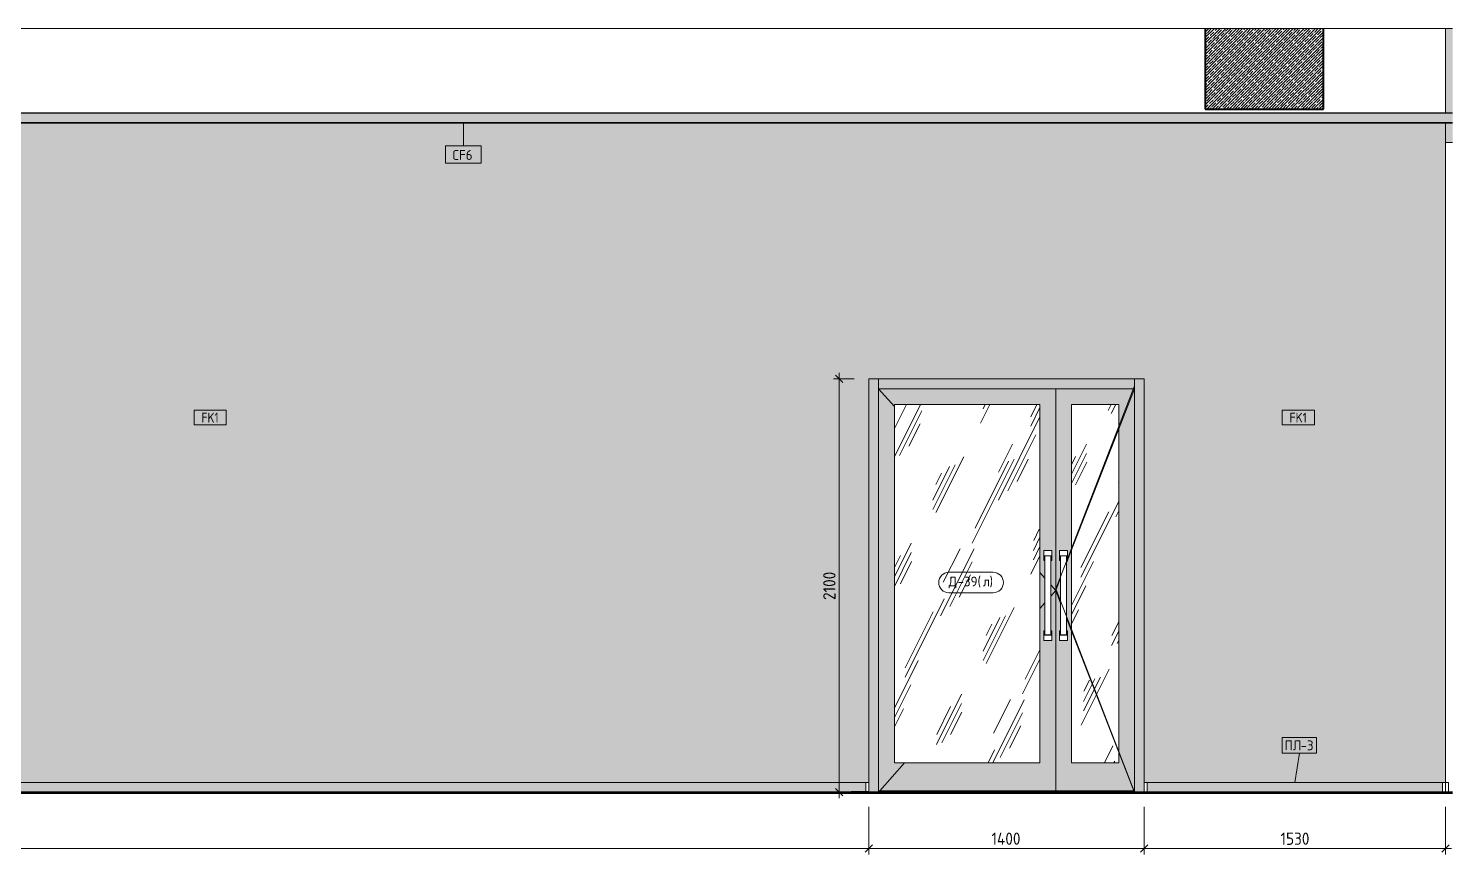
# Model space of a CAD drawing. Header units: millimetres. Extents: x 16345 to 138513, y -2470 to 23828.
# Drawn here: x 66615 to 73851, y 3883 to 8080 of the extents above; entities that cross this region are included whole.
import ezdxf

# ---------------------------------------------------------------- set-up
doc = ezdxf.new("R2010")
doc.units = ezdxf.units.MM
for name, color, linetype, lineweight in [('A-ANNO-DIMS', 7, 'Continuous', 9), ('A-ANNO-DIMS-25', 7, 'Continuous', 9), ('A-CLNG-IDEN', 7, 'Continuous', 9), ('A-DETL', 7, 'Continuous', 9), ('A-DOOR', 7, 'Continuous', 9), ('A-DOOR-IDEN', 7, 'Continuous', 9), ('A-FLOR', 7, 'Continuous', 9), ('A-GENM', 7, 'Continuous', 9), ('A-GENM-IDEN', 7, 'Continuous', 9), ('A-GLAZ-CWMG', 7, 'Continuous', 9), ('A-WALL-IDEN', 7, 'Continuous', 9), ('A-WALL-PATT', 7, 'Continuous', 9), ('I-WALL', 7, 'Continuous', 9), ('Ограждение', 7, 'Continuous', 9), ('Поручни', 7, 'Continuous', 9)]:
    doc.layers.add(name, color=color, linetype=linetype, lineweight=lineweight)
for name, color, linetype, lineweight, true_color in [('A-CLNG-1', 7, 'Continuous', 9, 0x787878), ('A-CLNG-FNSH-1', 7, 'Continuous', 30, 0x3c3c3c), ('A-DOOR-GLAZ', 7, 'Continuous', 9, 0x8080ff), ('A-FLOR-1', 7, 'Continuous', 9, 0x787878), ('A-FLOR-FNSH-1', 7, 'Continuous', 30, 0x3c3c3c), ('A-FLOR-FNSH-2', 7, 'Continuous', 40, 0x3c3c3c), ('A-FLOR-MCUT-1', 7, 'Continuous', 9, 0x646464)]:
    doc.layers.add(name, color=color, linetype=linetype, lineweight=lineweight, true_color=true_color)
doc.styles.add('GOST Common_1', font='GOST_Common.ttf', dxfattribs={"height": 50})
doc.styles.add('GOST Common_2', font='GOST_Common.ttf', dxfattribs={"width": 0.9, "height": 50})
doc.styles.add('ISOCPEUR_1', font='isocpeur.ttf', dxfattribs={"width": 0.9, "height": 62.5})
doc.dimstyles.new('ISO-2_5_0_9К_БОЛЬШОЙ_1', dxfattribs={"dimscale": 304.8, "dimtxt": 62.248823, "dimasz": 0.123031, "dimexe": 0.098425, "dimexo": 0.246063, "dimgap": 0, "dimtad": 1, "dimdec": 0, "dimrnd": 10, "dimzin": 0, "dimdsep": 46, "dimtxsty": 'ISOCPEUR_1', "dimblk1": 'OBLIQUE', "dimblk2": 'OBLIQUE', "dimsah": 1, "dimcen": 0.09, "dimdle": 0.098425, "dimazin": 0, "dimtfac": 1, "dimtdec": 4, "dimtix": 1, "dimtmove": 0, "dimatfit": 3, "dimfxl": 1, "dimtvp": 1, "dimtolj": 1, "dimtzin": 0, "dimarcsym": 2})
pattern_1 = [(63.435, (63.5, 31.75), (-255.583, 766.747), [317.5, -190.5, 317.5, -190.5, -403.903]), (63.435, (63.5, 31.75), (-255.583, 766.747), [-1016, 127, -276.903]), (63.435, (47.6, 47.6), (-255.583, 766.747), [254, -317.5, 190.5, -190.5, -467.403]), (63.435, (47.6, 47.6), (-255.583, 766.747), [-952.5, 222.25, -245.153]), (63.435, (47.6, 95.25), (-255.583, 766.747), [190.5, -381, 127, -190.5, -530.903]), (63.435, (47.6, 95.25), (-255.583, 766.747), [-889, 285.75, -245.153]), (63.435, (95.25, 47.6), (-255.583, 766.747), [190.5, -381, 158.75, -6404.653]), (63.435, (142.9, 95.25), (-255.583, 766.747), [95.25, -476.25, 63.5, -6499.903]), (63.435, (63.5, 174.6), (-255.583, 766.747), [63.5, -476.25, 63.5, -254, -562.653]), (63.435, (63.5, 174.6), (-255.583, 766.747), [-857.25, 158.75, -403.903]), (63.435, (349.25, 127), (-255.583, 766.747), [317.5, -476.25, 381, -251.503]), (63.435, (349.25, 79.4), (-255.583, 766.747), [444.5, -317.5, 476.25, -188.003]), (63.435, (381, 95.25), (-255.583, 766.747), [508, -254, 381, -276.903]), (63.435, (428.6, 142.9), (-255.583, 766.747), [317.5, -444.5, 254, -403.903]), (63.435, (381, 238.1), (-255.583, 766.747), [158.75, -635, 190.5, -435.653]), (63.435, (476.25, 190.5), (-255.583, 766.747), [127, -635, 127, -530.903])]

# ---------------------------------------------------------------- blocks, each defined once
blk = doc.blocks.new('Плинтус - Плинтус темный _ст_школа_-32862055-Развертка 2_28-2')
at = {"layer": 'A-GENM'}
for p, q in [((34231, 4200), (34231, 4250)), ((34231, 4250), (34246, 4250)), ((34246, 4250), (34246, 4200))]:
    blk.add_line(p, q, dxfattribs=at)
blk = doc.blocks.new('Плинтус - Плинтус темный _ст_школа_-32862053-Развертка 2_28-2')
at = {"layer": 'A-GENM'}
blk.add_hatch(color=256, dxfattribs=at).paths.add_polyline_path([(33210, 4200), (34216, 4200), (34216, 4250), (32715, 4250), (32715, 4202), (32810.2, 4202), (32810.2, 4200), (33010, 4200)])
for p, q in [((32700, 4250), (32715, 4250)), ((32715, 4250), (34216, 4250)), ((32715, 4250), (32715, 4202)), ((34216, 4250), (34231, 4250)), ((34216, 4200), (34216, 4250)), ((34231, 4250), (34231, 4200))]:
    blk.add_line(p, q, dxfattribs=at)
blk = doc.blocks.new('Плинтус - Плинтус темный _ст_школа_-32862051-Развертка 2_28-2')
at = {"layer": 'A-GENM'}
h = blk.add_hatch(color=256, dxfattribs=at)
h.paths.add_polyline_path([(30752.2, 4200), (31210.2, 4200), (31210.2, 4202), (31285, 4202), (31285, 4250), (25573.1, 4250), (25573.1, 4245), (25543.1, 4245), (25543.1, 4200), (28995.1, 4200)])
h.paths.add_polyline_path([(21088.5, 4200), (21275.7, 4200), (21275.7, 4245), (21245.7, 4245), (21245.7, 4250), (20246, 4250), (20246, 4200)])
h.paths.add_polyline_path([(21745.8, 4200), (22042.8, 4200), (22042.8, 4245), (22012.8, 4245), (22012.8, 4250), (21745.5, 4250), (21745.5, 4245), (21715.5, 4245), (21715.5, 4200), (21745.5, 4200)])
h.paths.add_polyline_path([(25103.3, 4200), (25103.3, 4245), (25073.3, 4245), (25073.3, 4250), (24475.4, 4250), (24475.4, 4245), (24445.5, 4245), (24445.5, 4200), (25095.9, 4200)])
h.paths.add_polyline_path([(23012.8, 4200), (23261.4, 4200), (23261.4, 4245), (23231.4, 4245), (23231.4, 4250), (23012.8, 4250), (23012.8, 4245), (22982.8, 4245), (22982.8, 4200), (23011.4, 4200)])
h.paths.add_polyline_path([(24005.7, 4200), (24005.7, 4245), (23975.7, 4245), (23975.7, 4250), (23731.2, 4250), (23731.2, 4245), (23701.2, 4245), (23701.2, 4200), (23998.2, 4200)])
for p, q in [((20246, 4250), (21245.7, 4250)), ((21245.7, 4250), (21246.4, 4250)), ((21246.5, 4250), (21257.1, 4250)), ((21257.2, 4250), (21267, 4250)), ((21267.1, 4250), (21279.8, 4250)), ((21279.9, 4250), (21295.2, 4250)), ((21295.4, 4250), (21313.2, 4250)), ((21313.5, 4250), (21333.5, 4250)), ((21333.8, 4250), (21355.9, 4250)), ((21356.1, 4250), (21666.6, 4250)), ((21666.9, 4250), (21685.9, 4250)), ((21686.2, 4250), (21702.9, 4250)), ((21703.1, 4250), (21717.2, 4250)), ((21717.4, 4250), (21728.8, 4250)), ((21728.9, 4250), (21737.4, 4250)), ((21737.5, 4250), (21743, 4250)), ((21743.1, 4250), (21745.5, 4250)), ((21745.5, 4250), (22012.8, 4250)), ((22012.8, 4250), (22019.1, 4250)), ((22019.2, 4250), (22026.9, 4250)), ((22027, 4250), (22037.6, 4250)), ((22037.9, 4250), (22051.4, 4250)), ((22051.6, 4250), (22068, 4250)), ((22068.2, 4250), (22087.2, 4250)), ((22087.5, 4250), (22918.2, 4250)), ((22918.4, 4250), (22939.9, 4250)), ((22940.1, 4250), (22959, 4250)), ((22959.2, 4250), (22975.3, 4250)), ((22975.5, 4250), (22988.8, 4250)), ((22988.9, 4250), (22999.3, 4250)), ((22999.4, 4250), (23006.9, 4250)), ((23006.9, 4250), (23011.4, 4250)), ((23011.4, 4250), (23012.8, 4250)), ((23012.8, 4250), (23231.4, 4250)), ((23231.4, 4250), (23232.1, 4250)), ((23232.2, 4250), (23242.8, 4250)), ((23242.9, 4250), (23252.7, 4250)), ((23252.8, 4250), (23265.4, 4250)), ((23265.6, 4250), (23280.9, 4250)), ((23281.1, 4250), (23298.9, 4250)), ((23299.1, 4250), (23319.2, 4250)), ((23319.5, 4250), (23341.5, 4250)), ((23341.8, 4250), (23652.3, 4250)), ((23652.5, 4250), (23671.6, 4250)), ((23671.8, 4250), (23688.5, 4250)), ((23688.8, 4250), (23702.9, 4250)), ((23703.1, 4250), (23714.4, 4250)), ((23714.6, 4250), (23723.1, 4250)), ((23723.2, 4250), (23728.7, 4250)), ((23728.7, 4250), (23731.1, 4250)), ((23731.1, 4250), (23975.7, 4250)), ((23975.7, 4250), (23976.4, 4250)), ((23976.4, 4250), (23987.1, 4250)), ((23987.2, 4250), (23997, 4250)), ((23997.1, 4250), (24009.7, 4250)), ((24009.9, 4250), (24025.2, 4250)), ((24025.4, 4250), (24043.2, 4250)), ((24043.4, 4250), (24063.5, 4250)), ((24063.7, 4250), (24085.8, 4250)), ((24086.1, 4250), (24273.1, 4250)), ((24273.3, 4250), (24396.5, 4250)), ((24396.8, 4250), (24415.9, 4250)), ((24416.1, 4250), (24432.8, 4250)), ((24433, 4250), (24447.2, 4250)), ((24447.4, 4250), (24458.7, 4250)), ((24458.9, 4250), (24467.4, 4250)), ((24467.5, 4250), (24472.9, 4250)), ((24473, 4250), (24475.4, 4250)), ((24475.4, 4250), (25073.3, 4250)), ((25073.3, 4250), (25074, 4250)), ((25074.1, 4250), (25084.7, 4250)), ((25084.8, 4250), (25094.6, 4250)), ((25094.7, 4250), (25107.4, 4250)), ((25107.5, 4250), (25122.8, 4250)), ((25123, 4250), (25140.8, 4250)), ((25141.1, 4250), (25161.1, 4250)), ((25161.4, 4250), (25183.5, 4250)), ((25183.7, 4250), (25371.3, 4250)), ((25371.3, 4250), (25494.2, 4250)), ((25494.5, 4250), (25513.5, 4250)), ((25513.8, 4250), (25530.5, 4250)), ((25530.7, 4250), (25544.8, 4250)), ((25545, 4250), (25556.4, 4250)), ((25556.5, 4250), (25565, 4250)), ((25565.1, 4250), (25570.6, 4250)), ((25570.7, 4250), (25573.1, 4250)), ((25573.1, 4250), (31285, 4250)), ((31285, 4250), (31300, 4250)), ((31285, 4202), (31285, 4250))]:
    blk.add_line(p, q, dxfattribs=at)
blk = doc.blocks.new('Прямоугольный импост - Импост структурный с накладкой - 160мм Темный-32479175-Развертка 2_28-2')
at = {"layer": 'A-GLAZ-CWMG'}
blk.add_hatch(color=256, dxfattribs=at).paths.add_polyline_path([(32650.5, 4202), (32700, 4202), (32700, 6300), (32650, 6300), (32650, 4202)])
for p, q in [((32650, 6300), (32700, 6300)), ((32650, 6300), (32650, 4202)), ((32700, 6300), (32700, 4202))]:
    blk.add_line(p, q, dxfattribs=at)
blk = doc.blocks.new('Дверь_Витражная_остекление_ - Д-39_л_ Актовый-32481803-Развертка 2_28-2')
at = {"layer": 'A-DOOR'}
h = blk.add_hatch(color=256, dxfattribs=at)
h.paths.add_polyline_path([(31353.4, 4206.3), (32250, 4206.3), (32250, 6250), (31350, 6250), (31350, 4206.3)])
h.paths.add_polyline_path([(32170, 4350), (31430, 4350), (31430, 6170), (32170, 6170), (32170, 4680.3)])
h.paths.add_polyline_path([(32190, 4970), (32190, 5020), (32195, 5020), (32195, 5377.5), (32190, 5377.5), (32190, 5427.5), (32230, 5427.5), (32230, 5377.5), (32225, 5377.5), (32225, 5020), (32230, 5020), (32230, 4970), (32190.7, 4970)])
h = blk.add_hatch(color=256, dxfattribs=at)
h.paths.add_polyline_path([(32263.5, 4206.3), (32650, 4206.3), (32650, 6250), (32250, 6250), (32250, 4206.3), (32253.4, 4206.3)])
h.paths.add_polyline_path([(32509.2, 4350), (32330, 4350), (32330, 6170), (32570, 6170), (32570, 4350)])
h.paths.add_polyline_path([(32270.7, 4970), (32270, 4970), (32270, 5020), (32275, 5020), (32275, 5377.5), (32270, 5377.5), (32270, 5427.5), (32310, 5427.5), (32310, 5377.5), (32305, 5377.5), (32305, 5020), (32310, 5020), (32310, 4970), (32272.7, 4970)])
h = blk.add_hatch(dxfattribs=at)
h.set_pattern_fill('FP_29', color=256, style=0, pattern_type=2)
h.set_pattern_definition(pattern_1)
h.paths.add_polyline_path([(31630.7, 4350), (32170, 4350), (32170, 6170), (31430, 6170), (31430, 4350)])
h = blk.add_hatch(dxfattribs=at)
h.set_pattern_fill('FP_29', color=256, style=0, pattern_type=2)
h.set_pattern_definition(pattern_1)
h.paths.add_polyline_path([(32509.2, 4350), (32570, 4350), (32570, 6170), (32330, 6170), (32330, 4350)])
for p, q in [((31350, 6250), (31430, 6158.9)), ((32250, 6250), (32250, 4206.3)), ((32250, 4206.3), (32250, 6250)), ((32650, 6250), (32310, 5378.7)), ((32330, 4350), (32330, 6170)), ((32330, 6170), (32570, 6170)), ((32570, 6170), (32570, 4350)), ((32190, 5427.5), (32190, 5400)), ((32190, 5427.5), (32230, 5427.5)), ((32230, 5400), (32230, 5427.5)), ((32270, 5427.5), (32270, 5400)), ((32310, 5427.5), (32270, 5427.5)), ((32310, 5400), (32310, 5427.5)), ((32230, 5400), (32190, 5400)), ((32190, 5400), (32190, 5377.5)), ((32190, 5377.5), (32195, 5377.5)), ((32195, 5400), (32195, 5000)), ((32225, 5000), (32225, 5400)), ((32225, 5377.5), (32230, 5377.5)), ((32230, 5377.5), (32230, 5400)), ((32310, 5400), (32270, 5400)), ((32270, 5400), (32270, 5377.5)), ((32270, 5377.5), (32275, 5377.5)), ((32275, 5400), (32275, 5000)), ((32305, 5000), (32305, 5400)), ((32305, 5377.5), (32310, 5377.5)), ((32309.5, 5377.5), (32305, 5365.9)), ((32310, 5377.5), (32310, 5400)), ((32170, 5316.1), (32195, 5287.6)), ((32275, 5289.1), (32250, 5225)), ((32225, 5253.5), (32250, 5225)), ((32250, 5225), (32225, 5196.5)), ((32250, 5225), (32275, 5160.9)), ((32195, 5162.4), (32170, 5133.9)), ((32305, 5084.1), (32647.5, 4206.3)), ((32190, 4997.5), (32190, 5020)), ((32190, 5020), (32195, 5020)), ((32190, 4997.5), (32190, 4970)), ((32190, 4997.5), (32230, 4997.5)), ((32225, 5000), (32195, 5000)), ((32225, 5020), (32230, 5020)), ((32230, 5020), (32230, 4997.5)), ((32230, 4970), (32230, 4997.5)), ((32270, 4997.5), (32270, 5020)), ((32270, 5020), (32275, 5020)), ((32270, 4997.5), (32270, 4970)), ((32270, 4997.5), (32310, 4997.5)), ((32305, 5000), (32275, 5000)), ((32305, 5020), (32310, 5020)), ((32310, 5020), (32310, 4997.5)), ((32310, 4970), (32310, 4997.5)), ((32230, 4970), (32190, 4970)), ((32310, 4970), (32270, 4970)), ((31481.7, 4350), (31355.6, 4206.3)), ((32570, 4350), (32330, 4350))]:
    blk.add_line(p, q, dxfattribs=at)
at = {"layer": 'A-DOOR-GLAZ'}
for p, q in [((32170, 6170), (31430, 6170)), ((31430, 4350), (31430, 6170)), ((32170, 6170), (32170, 4350)), ((32170, 4350), (31430, 4350))]:
    blk.add_line(p, q, dxfattribs=at)
blk = doc.blocks.new('Прямоугольный импост - Импост структурный с накладкой - 160мм Темный-32481802-Развертка 2_28-2')
at = {"layer": 'A-GLAZ-CWMG'}
blk.add_hatch(color=256, dxfattribs=at).paths.add_polyline_path([(32641.2, 6250), (32650, 6250), (32650, 6300), (31350, 6300), (31350, 6250), (32570, 6250)])
for p, q in [((31350, 6250), (31350, 6300)), ((31350, 6300), (32650, 6300)), ((32650, 6300), (32650, 6250)), ((31350, 6250), (32650, 6250))]:
    blk.add_line(p, q, dxfattribs=at)
blk = doc.blocks.new('Прямоугольный импост - Импост структурный с накладкой - 160мм Темный-32479277-Развертка 2_28-2')
at = {"layer": 'A-GLAZ-CWMG'}
blk.add_hatch(color=256, dxfattribs=at).paths.add_polyline_path([(31350, 4200), (31350, 6300), (31300, 6300), (31300.2, 4200)])
for p, q in [((31300, 6300), (31350, 6300)), ((31300, 4202), (31300, 6300)), ((31350, 4200), (31350, 6300))]:
    blk.add_line(p, q, dxfattribs=at)
blk = doc.blocks.new('Ограждение - Ограждение-32873641-Развертка 2_28-2')
at = {"layer": 'Ограждение'}
blk.add_hatch(color=256, dxfattribs=at).paths.add_polyline_path([(31630.7, 4200), (31701.9, 4200), (31701.9, 4202), (32650, 4202), (32650, 4206.3), (31350, 4206.3), (31350, 4200), (31436.3, 4200)])
at = {"layer": 'Поручни'}
blk.add_line((31350, 4206.3), (32650, 4206.3), dxfattribs=at)
blk = doc.blocks.new('DIMBLOCK36-Развертка 2_28-2')
at = {"layer": 'A-ANNO-DIMS-25'}
for p, q in [((72285.2, 4125), (72285.2, 3883.4)), ((73816.2, 4125), (73816.2, 3883.4)), ((72285.2, 3913.4), (72285.2, 4120)), ((73816.2, 3913.4), (73816.2, 4120)), ((73846.2, 3913.4), (72285.2, 3913.4))]:
    blk.add_line(p, q, dxfattribs=at)
at = {"layer": 'A-ANNO-DIMS-25', "lineweight": 20}
for p, q in [((72285.2, 3913.4), (72266.5, 3894.6)), ((72285.2, 3913.4), (72304, 3932.1)), ((73816.2, 3913.4), (73797.5, 3894.6)), ((73816.2, 3913.4), (73835, 3932.1))]:
    blk.add_line(p, q, dxfattribs=at)
at = {"layer": 'A-ANNO-DIMS-25', "color": 0, "insert": (72977.1, 3995), "char_height": 62.5, "width": 176.691, "attachment_point": 1, "line_spacing_factor": 1.149209, "style": 'ISOCPEUR_1'}
blk.add_mtext('1530', dxfattribs=at)
blk = doc.blocks.new('_Oblique')
at = {"color": 0, "linetype": 'ByBlock', "lineweight": -2}
blk.add_line((-0.5, -0.5), (0.5, 0.5), dxfattribs=at)
blk = doc.blocks.new('DIMBLOCK37-Развертка 2_28-2')
at = {"layer": 'A-ANNO-DIMS-25'}
for p, q in [((70885.2, 4125), (70885.2, 3883.4)), ((72285.2, 4125), (72285.2, 3883.4)), ((70885.2, 3913.4), (70885.2, 4120)), ((72285.2, 3913.4), (72285.2, 4120)), ((72285.2, 3913.4), (70885.2, 3913.4))]:
    blk.add_line(p, q, dxfattribs=at)
at = {"layer": 'A-ANNO-DIMS-25', "lineweight": 20}
for p, q in [((70885.2, 3913.4), (70866.5, 3894.6)), ((70885.2, 3913.4), (70904, 3932.1)), ((72285.2, 3913.4), (72266.5, 3894.6)), ((72285.2, 3913.4), (72304, 3932.1))]:
    blk.add_line(p, q, dxfattribs=at)
at = {"layer": 'A-ANNO-DIMS-25', "color": 0, "insert": (71508.6, 3995), "char_height": 62.5, "width": 183.873, "attachment_point": 1, "line_spacing_factor": 1.149209, "style": 'ISOCPEUR_1'}
blk.add_mtext('1400', dxfattribs=at)
blk = doc.blocks.new('DIMBLOCK38-Развертка 2_28-2')
at = {"layer": 'A-ANNO-DIMS-25'}
for p, q in [((59816.2, 4125), (59816.2, 3883.4)), ((70885.2, 4125), (70885.2, 3883.4)), ((59816.2, 3913.4), (59816.2, 4120)), ((70885.2, 3913.4), (70885.2, 4120)), ((70885.2, 3913.4), (59786.2, 3913.4))]:
    blk.add_line(p, q, dxfattribs=at)
at = {"layer": 'A-ANNO-DIMS-25', "lineweight": 20}
for p, q in [((59816.2, 3913.4), (59797.5, 3894.6)), ((59816.2, 3913.4), (59835, 3932.1)), ((70885.2, 3913.4), (70866.5, 3894.6)), ((70885.2, 3913.4), (70904, 3932.1))]:
    blk.add_line(p, q, dxfattribs=at)
at = {"layer": 'A-ANNO-DIMS-25', "color": 0, "insert": (65262.7, 3995), "char_height": 62.5, "width": 211.167, "attachment_point": 1, "line_spacing_factor": 1.149209, "style": 'ISOCPEUR_1'}
blk.add_mtext('11070', dxfattribs=at)
blk = doc.blocks.new('М_потолков - Марка_ Имя типа-25382930-Развертка 2_28-2')
at = {"layer": 'A-CLNG-IDEN'}
for p, q in [((29330.6, 7484.4), (29149.4, 7484.4)), ((29149.4, 7484.4), (29149.4, 7395)), ((29330.6, 7395), (29330.6, 7484.4)), ((29149.4, 7395), (29330.6, 7395))]:
    blk.add_line(p, q, dxfattribs=at)
blk = doc.blocks.new('Mark Reiling - Mark Reiling-26174330-Развертка 2_28-2')
at = {"layer": 'A-GENM-IDEN'}
for p, q in [((33401.3, 4477.8), (33401.3, 4399)), ((33401.3, 4477.8), (33574.7, 4477.8)), ((33574.7, 4477.8), (33401.3, 4477.8)), ((33401.3, 4477.8), (33401.3, 4399)), ((33574.7, 4399), (33574.7, 4477.8)), ((33574.7, 4399), (33574.7, 4477.8)), ((33401.3, 4399), (33574.7, 4399)), ((33401.3, 4399), (33574.7, 4399))]:
    blk.add_line(p, q, dxfattribs=at)
blk = doc.blocks.new('М_двери - Типоразмер_рамка-25223575-Развертка 2_28-2')
at = {"layer": 'A-DOOR-IDEN'}
for p, q in [((31932.4, 5317), (31707.6, 5317)), ((31707.6, 5213), (31932.4, 5213))]:
    blk.add_line(p, q, dxfattribs=at)
for centre, start, end in [((31707.6, 5265), 90, 270), ((31932.4, 5265), 270, 90)]:
    blk.add_arc(centre, 52, start, end, dxfattribs=at)
blk = doc.blocks.new('DIMBLOCK39-Развертка 2_28-2')
at = {"layer": 'A-ANNO-DIMS-25'}
for p, q in [((70810.2, 6300), (70705.3, 6300)), ((70735.3, 6330), (70735.3, 4170)), ((70735.3, 6300), (70810.2, 6300)), ((70810.2, 4200), (70705.3, 4200)), ((70735.3, 4200), (70810.2, 4200))]:
    blk.add_line(p, q, dxfattribs=at)
at = {"layer": 'A-ANNO-DIMS-25', "lineweight": 20}
for p, q in [((70735.3, 6300), (70716.6, 6318.7)), ((70735.3, 6300), (70754.1, 6281.2)), ((70735.3, 4200), (70716.6, 4218.7)), ((70735.3, 4200), (70754.1, 4181.2))]:
    blk.add_line(p, q, dxfattribs=at)
at = {"layer": 'A-ANNO-DIMS-25', "color": 0, "insert": (70653.7, 5176.4), "char_height": 62.5, "width": 176.691, "attachment_point": 1, "rotation": 90, "line_spacing_factor": 1.149209, "style": 'ISOCPEUR_1'}
blk.add_mtext('2100', dxfattribs=at)
blk = doc.blocks.new('М_стена_0001 - Типоразмер_без рамки-25382661-Развертка 2_28-2')
at = {"layer": 'A-WALL-IDEN'}
for p, q in [((22299.1, 6141.3), (22135.8, 6141.3)), ((22135.8, 6141.3), (22135.8, 6066.3)), ((22299.1, 6066.3), (22299.1, 6141.3)), ((22135.8, 6066.3), (22299.1, 6066.3))]:
    blk.add_line(p, q, dxfattribs=at)

msp = doc.modelspace()

# ---------------------------------------------------------------- hatches: boundary and pattern name
at = {"layer": 'A-CLNG-1'}
msp.add_hatch(color=256, dxfattribs=at).paths.add_polyline_path([(72972.9, 7600), (73851.4, 7600), (73851.4, 7650), (59816.2, 7650), (59816.2, 7600), (72890, 7600)])
at = {"layer": 'A-FLOR'}
for points in [[(71522, 4200), (71807.5, 4200), (71807.5, 4202), (71450.5, 4202), (71450.5, 4200)], [(72083.8, 4200), (72395.5, 4200), (72395.5, 4202), (71807.5, 4202), (71807.5, 4200), (72048.4, 4200)]]:
    msp.add_hatch(color=256, dxfattribs=at).paths.add_polyline_path(points)
at = {"layer": 'A-FLOR-1'}
h = msp.add_hatch(dxfattribs=at)
h.set_pattern_fill('FP_28', color=256, style=0, pattern_type=2)
h.set_pattern_definition([(45, (39585.231, 0), (-14.25598, 14.25598), []), (45, (39599.487, 0), (-14.25598, 14.25598), [25.202, -5.04, 0.8382, -4.202])])
h.paths.add_polyline_path([(73195.2, 7670), (73195.2, 8080), (72595.2, 8080), (72595.2, 7670), (72997.9, 7670)])
h = msp.add_hatch(color=256, dxfattribs=at)
h.paths.add_polyline_path([(71287.1, 4200), (71450.5, 4200), (71450.5, 4202), (71287.1, 4202)])
h.paths.add_polyline_path([(70885.2, 4200), (70885.5, 4200.1), (70885.2, 4202), (70795.5, 4202), (70795.5, 4200), (70870.2, 4200)])
at = {"layer": 'A-WALL-PATT'}
for points in [[(70885.2, 4250), (70885.2, 6300), (72285.2, 6300), (72285.2, 4250), (73815.2, 4250), (73815.2, 7600), (59816.2, 7599.9), (59816.2, 4250), (60831, 4250), (60831, 4645), (61330.7, 4645), (61330.7, 4250), (61598, 4250), (61598, 4645), (62598, 4645), (62598, 4250), (62816.6, 4250), (62816.6, 4645), (63316.4, 4645), (63316.4, 4250), (63560.9, 4250), (63560.9, 4645), (64060.7, 4645), (64060.7, 4250), (64658.6, 4250), (64658.6, 4645), (65158.3, 4645), (65158.3, 4250), (70870.2, 4250)], [(73815.2, 4250), (73816.2, 4250), (73816.1, 7600), (73815.2, 7600), (73815.2, 5165.9)]]:
    msp.add_hatch(color=256, dxfattribs=at).paths.add_polyline_path(points)
at = {"layer": 'I-WALL'}
h = msp.add_hatch(color=256, dxfattribs=at)
h.paths.add_polyline_path([(73851.4, 7500), (73851.4, 7600), (73816.2, 7600), (73816.2, 7500)])
h.paths.add_polyline_path([(73815.2, 7650), (73851.4, 7650), (73851.4, 8080), (73815.2, 8080)])

# ---------------------------------------------------------------- linework, layer by layer
at = {"layer": 'A-CLNG-FNSH-1'}
for p, q in [((73851.4, 7650), (59816.2, 7650)), ((73851.4, 7601), (59816.2, 7601)), ((59816.2, 7600), (73851.4, 7600))]:
    msp.add_line(p, q, dxfattribs=at)
at = {"layer": 'A-CLNG-IDEN'}
msp.add_line((68825.2, 7600), (68825.2, 7484.4), dxfattribs=at)
at = {"layer": 'A-DETL'}
for q in [(72235.2, 6265), (72235.2, 4200)]:
    msp.add_line((71835.2, 5232.5), q, dxfattribs=at)
at = {"layer": 'A-FLOR'}
for p, q in [((59795.2, 8080), (72595.2, 8080)), ((73195.2, 8080), (73851.4, 8080)), ((71450.5, 4202), (72395.5, 4202)), ((71807.5, 4202), (71807.5, 4200)), ((72395.5, 4202), (72395.5, 4200))]:
    msp.add_line(p, q, dxfattribs=at)
at = {"layer": 'A-FLOR-FNSH-1'}
for p, q in [((73851.4, 4200), (59795.2, 4200)), ((70885.5, 4202), (70795.5, 4202)), ((70795.5, 4202), (70795.5, 4200)), ((70885.5, 4200), (70885.5, 4202)), ((71450.5, 4202), (71287.1, 4202)), ((71287.1, 4202), (71287.1, 4200)), ((71450.5, 4200), (71450.5, 4202)), ((59795.2, 4195), (73851.4, 4195))]:
    msp.add_line(p, q, dxfattribs=at)
at = {"layer": 'A-FLOR-FNSH-2'}
for p, q in [((72595.2, 8080), (72595.2, 7670)), ((73195.2, 7670), (73195.2, 8080)), ((72595.2, 7670), (73195.2, 7670))]:
    msp.add_line(p, q, dxfattribs=at)
at = {"layer": 'A-FLOR-MCUT-1'}
msp.add_line((72595.2, 8080), (73195.2, 8080), dxfattribs=at)
at = {"layer": 'A-GENM-IDEN'}
msp.add_line((73050.7, 4250), (73073.2, 4398), dxfattribs=at)
at = {"layer": 'I-WALL'}
for p, q in [((73815.2, 7650), (73815.2, 8080)), ((73816.2, 7600), (73816.2, 4200)), ((73816.2, 7500), (73851.4, 7500))]:
    msp.add_line(p, q, dxfattribs=at)

# ---------------------------------------------------------------- block references
at = {"layer": 'A-CLNG-IDEN'}
msp.add_blockref('М_потолков - Марка_ Имя типа-25382930-Развертка 2_28-2', (39585.2, 0), dxfattribs=at)
at = {"layer": 'A-DOOR'}
msp.add_blockref('Дверь_Витражная_остекление_ - Д-39_л_ Актовый-32481803-Развертка 2_28-2', (39585.2, 0), dxfattribs=at)
at = {"layer": 'A-DOOR-IDEN'}
msp.add_blockref('М_двери - Типоразмер_рамка-25223575-Развертка 2_28-2', (39585.2, 0), dxfattribs=at)
at = {"layer": 'A-GENM'}
for name in ['Плинтус - Плинтус темный _ст_школа_-32862051-Развертка 2_28-2', 'Плинтус - Плинтус темный _ст_школа_-32862053-Развертка 2_28-2', 'Плинтус - Плинтус темный _ст_школа_-32862055-Развертка 2_28-2']:
    msp.add_blockref(name, (39585.2, 0), dxfattribs=at)
at = {"layer": 'A-GENM-IDEN'}
msp.add_blockref('Mark Reiling - Mark Reiling-26174330-Развертка 2_28-2', (39585.2, 0), dxfattribs=at)
at = {"layer": 'A-GLAZ-CWMG'}
for name in ['Прямоугольный импост - Импост структурный с накладкой - 160мм Темный-32479277-Развертка 2_28-2', 'Прямоугольный импост - Импост структурный с накладкой - 160мм Темный-32481802-Развертка 2_28-2', 'Прямоугольный импост - Импост структурный с накладкой - 160мм Темный-32479175-Развертка 2_28-2']:
    msp.add_blockref(name, (39585.2, 0), dxfattribs=at)
at = {"layer": 'A-WALL-IDEN'}
for p in [(45321.7, 0), (50850.7, 0)]:
    msp.add_blockref('М_стена_0001 - Типоразмер_без рамки-25382661-Развертка 2_28-2', p, dxfattribs=at)
at = {"layer": 'Поручни'}
msp.add_blockref('Ограждение - Ограждение-32873641-Развертка 2_28-2', (39585.2, 0), dxfattribs=at)

# ---------------------------------------------------------------- texts
at = {"layer": 'A-CLNG-IDEN', "insert": (68768.8, 7462.3), "char_height": 50, "width": 132.278, "attachment_point": 1, "style": 'GOST Common_1'}
msp.add_mtext('CF6', dxfattribs=at)
at = {"layer": 'A-DOOR-IDEN', "char_height": 50, "attachment_point": 1, "style": 'GOST Common_1'}
for s, insert, width in [('\\fGOST Common|b0|i0|c204|p34|;Д', (71290.4, 5295.3), 56.118), ('-39(', (71336.7, 5295.3), 154.325), ('\\fGOST Common|b0|i0|c204|p34|;)', (71498.8, 5295.3), 24.051), ('\\fGOST Common|b0|i0|c204|p34|;л', (71464.1, 5295.3), 42.089)]:
    msp.add_mtext(s, dxfattribs=dict(at, insert=insert, width=width))
at = {"layer": 'A-GENM-IDEN', "char_height": 50, "attachment_point": 1, "style": 'GOST Common_1'}
for s, insert, width in [('ПЛ', (72998.1, 4462.8), 98.207), ('-3', (73079.1, 4462.8), 86.181)]:
    msp.add_mtext(s, dxfattribs=dict(at, insert=insert, width=width))
at = {"layer": 'A-WALL-IDEN', "char_height": 50, "width": 111.835, "attachment_point": 1, "style": 'GOST Common_2'}
for insert in [(67494.3, 6127.7), (73023.3, 6127.7)]:
    msp.add_mtext('FK1', dxfattribs=dict(at, insert=insert))

# ---------------------------------------------------------------- dimensions: what is measured, and where the dimension line sits
at = {"layer": 'A-ANNO-DIMS'}
dim = msp.add_linear_dim(base=(70735.3, 4200), p1=(70885.2, 6300), p2=(70885.2, 4200), angle=90, dimstyle='ISO-2_5_0_9К_БОЛЬШОЙ_1', override={"dimpost": '<>', "dimfxl": 2100}, dxfattribs=at)
dim.commit()
dim.dimension.update_dxf_attribs({"geometry": 'DIMBLOCK39-Развертка 2_28-2', "text_midpoint": (70704.1, 5250)})
for base, p1, p2, override, picture, middle in [((59816.2, 3913.4), (70885.2, 4200), (59816.2, 4200), {"dimpost": '<>', "dimfxl": 11069.000086}, 'DIMBLOCK38-Развертка 2_28-2', (65350.7, 3944.6)), ((70885.2, 3913.4), (72285.2, 4200), (70885.2, 4200), {"dimpost": '<>', "dimfxl": 1400}, 'DIMBLOCK37-Развертка 2_28-2', (71585.2, 3944.6)), ((72285.2, 3913.4), (73816.2, 4200), (72285.2, 4200), {"dimpost": '<>', "dimfxl": 1530.999927}, 'DIMBLOCK36-Развертка 2_28-2', (73050.7, 3944.6))]:
    dim = msp.add_linear_dim(base=base, p1=p1, p2=p2, dimstyle='ISO-2_5_0_9К_БОЛЬШОЙ_1', override=override, dxfattribs=at)
    dim.commit()
    dim.dimension.update_dxf_attribs({"geometry": picture, "text_midpoint": middle})

doc.saveas('drawing.dxf')
